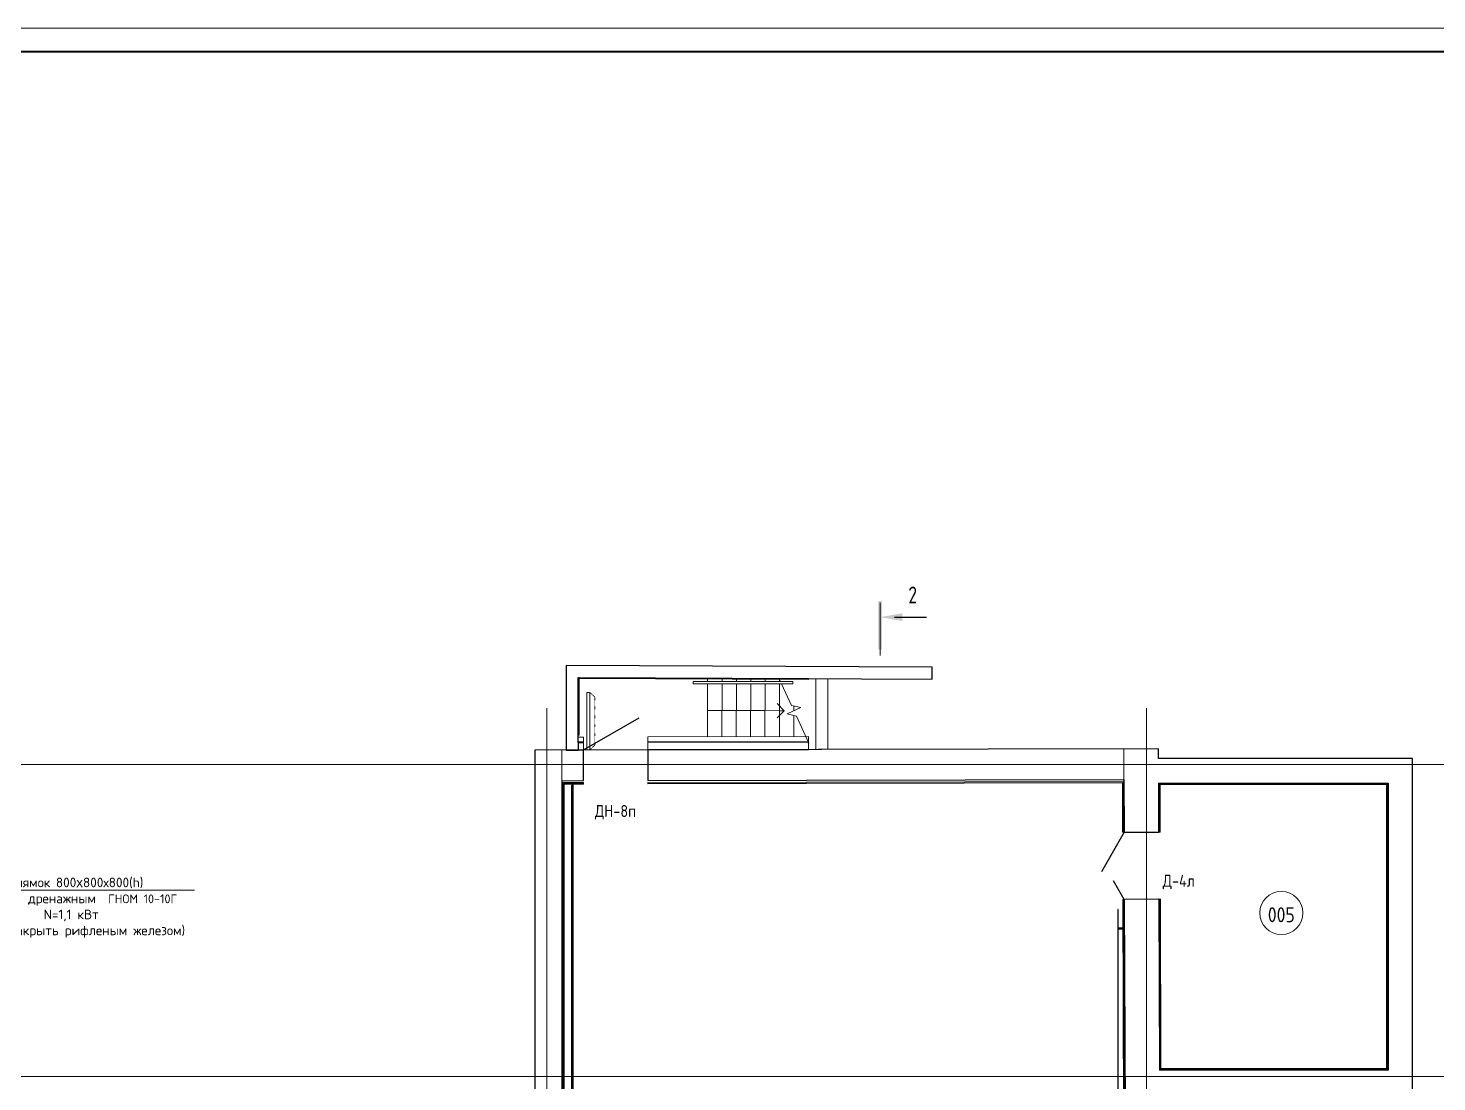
# Model space of a CAD drawing. Header units: millimetres. Extents: x -10178924 to 11692288, y -947381 to 58396.
# Drawn here: x 7242 to 36600, y 36432 to 58396 of the extents above; entities that cross this region are included whole.
import ezdxf
from ezdxf import colors
from ezdxf.entities.mleader import LeaderData, LeaderLine
from ezdxf.math import Vec2, Vec3

# ---------------------------------------------------------------- set-up
doc = ezdxf.new("R2010")
doc.units = ezdxf.units.MM
for name, pattern in [('ADSK_Линия сетки', [25, 20, -2.5, 0, -2.5]), ('ADSK_Пунктирная_п1', [0.53, 0, -0.53]), ('ADSK_Штрихпунктирная 2 точки_ш15 п1_5 п1_5 п1_5', [19.5, 15, -1.5, 0, -1.5, 0, -1.5])]:
    doc.linetypes.add(name, pattern=pattern)
for name, color, linetype, lineweight in [('_0', 7, 'Continuous', 25), ('Аннотация', 7, 'Continuous', 18), ('Выноски ВК', 7, 'Continuous', 0), ('Двери', 7, 'Continuous', 9), ('Лестницы', 7, 'Continuous', 9), ('Марки дверей', 7, 'Continuous', 20), ('Оси', 253, 'Continuous', 9), ('Перекрытие', 7, 'Continuous', 18), ('Разрезы', 7, 'Continuous', 9), ('Стены внутренние', 7, 'Continuous', 18), ('Стены несущие', 7, 'Continuous', 30), ('Стены отделка', 7, 'Continuous', 30), ('Стены перегородки', 7, 'Continuous', 30), ('Стены штриховка', 7, 'Continuous', 9), ('Стрелки вверх', 7, 'Continuous', 18), ('ШТРИХОВКА', 252, 'Continuous', 15)]:
    doc.layers.add(name, color=color, linetype=linetype, lineweight=lineweight)
doc.layers.add('PDF _Ramka', color=7, linetype='Continuous')
doc.layers.add('Линии', color=7, linetype='Continuous', lineweight=9, true_color=0x00a600)
doc.styles.add('GOST Common', font='GOST_Common.ttf', dxfattribs={"width": 0.9, "height": 350})
doc.styles.add('GOST Common_2', font='GOST_Common.ttf', dxfattribs={"width": 0.9, "height": 250})
doc.styles.add('GOST Common_3', font='GOST_Common.ttf', dxfattribs={"width": 0.8, "height": 350})
doc.styles.add('PDF ISOCPEUR', font='isocpeur.ttf')

# ---------------------------------------------------------------- blocks, each defined once
blk = doc.blocks.new('AC_Дверь_Двупольная_Стальная - 1400х1800Н Л нов Д4л_ост_алюм_EI30_-3156447-План подвала')
at = {"layer": 'Двери', "lineweight": 30}
for p, q in [((700, 360), (-123, 835)), ((-700, 360), (-310, 585))]:
    blk.add_line(p, q, dxfattribs=at)
blk = doc.blocks.new('AC_Дверь_Однопольная_Стальная - 1340Х2200h ДН-8п-2674032-План подвала')
at = {"layer": 'Двери', "lineweight": 30}
blk.add_line((-670, 320), (490, 990), dxfattribs=at)
blk = doc.blocks.new('Разрез - Номер вида сзади_3_5 мм-16063-План подвала')
at = {"layer": 'Разрезы'}
for points in [[(9.8, 0.4), (9.8, -0.39), (-0.33, -0.39), (-0.33, 0.4)], [(2.18, -4.67), (3, 0), (3.82, -4.67)]]:
    blk.add_hatch(color=256, dxfattribs=at).paths.add_polyline_path(points)
at = {"layer": 'Разрезы', "lineweight": 30}
blk.add_line((3, -3), (3, -9.66), dxfattribs=at)
blk = doc.blocks.new('оси')
at = {"layer": 'Оси', "linetype": 'ADSK_Линия сетки'}
for p, q in [((24550, -2196), (24550, 46378)), ((37050, -2196), (37050, 46378)), ((-3614, 45200), (62615, 45200)), ((-3614, 38700), (62615, 38700))]:
    blk.add_line(p, q, dxfattribs=at)
blk = doc.blocks.new('Подвал')
at = {"layer": 'Стены внутренние', "true_color": 0x0080ff}
for points in [[(18581, 25512), (18581, 42611), (18569, 42611), (18569, 25512)], [(18594, 25512), (18594, 42637), (18582, 42637), (18582, 25512)], [(29949, 20426), (29961, 20426), (29961, 40026), (29949, 40026), (29949, 21383)], [(29961, 39620), (30055, 39620), (30055, 39632), (29961, 39632)]]:
    blk.add_hatch(color=150, dxfattribs=at).paths.add_polyline_path(points)
at = {"layer": 'Лестницы'}
for p, q in [((21403, 44730), (21398, 43625)), ((21403, 44730), (21398, 43625)), ((21403, 44827), (21403, 44780)), ((21403, 44827), (21403, 44780)), ((21703, 44730), (21698, 43626)), ((21703, 44730), (21698, 43626)), ((21703, 44826), (21703, 44780)), ((21703, 44826), (21703, 44780)), ((22003, 44730), (21998, 43627)), ((22003, 44730), (21998, 43627)), ((22003, 44824), (22003, 44780)), ((22003, 44824), (22003, 44780)), ((22303, 44730), (22298, 43627)), ((22303, 44730), (22298, 43627)), ((22303, 44823), (22303, 44780)), ((22303, 44823), (22303, 44780)), ((22603, 44730), (22598, 43628)), ((22603, 44730), (22598, 43628)), ((22603, 44821), (22603, 44780)), ((22603, 44821), (22603, 44780)), ((22918, 44780), (22890, 44840)), ((22903, 44730), (22898, 43629)), ((22903, 44730), (22898, 43629)), ((22903, 44812), (22903, 44780)), ((22903, 44812), (22903, 44780)), ((23148, 44280), (22941, 44730)), ((23058, 44101), (23342, 44232)), ((23253, 44053), (23058, 44101)), ((23342, 44232), (23148, 44280)), ((23200, 44066), (23198, 43629)), ((23200, 44066), (23198, 43629)), ((23201, 44267), (23200, 44167)), ((23201, 44267), (23200, 44167)), ((23510, 43494), (23253, 44053)), ((23497, 43522), (23497, 43494)), ((23497, 43522), (23497, 43494)), ((23497, 43494), (23510, 43494))]:
    blk.add_line(p, q, dxfattribs=at)
at = {"layer": 'Линии', "color": 7, "lineweight": 18}
for p, q in [((23180, 44780), (21099, 44780)), ((21099, 44780), (21099, 44730)), ((21099, 44730), (23180, 44730)), ((23180, 44730), (23180, 44780))]:
    blk.add_line(p, q, dxfattribs=at)
at = {"layer": 'Линии', "color": 7, "linetype": 'ADSK_Штрихпунктирная 2 точки_ш15 п1_5 п1_5 п1_5'}
for p, q in [((18886, 43350), (18886, 44550)), ((18886, 44550), (18946, 44550)), ((18946, 44550), (18946, 43350)), ((18946, 43350), (18886, 43350))]:
    blk.add_line(p, q, dxfattribs=at)
at = {"layer": 'Линии', "color": 7, "linetype": 'ADSK_Пунктирная_п1', "ltscale": 0.5}
for p, q in [((19052, 44456), (18946, 44550)), ((19052, 43456), (19052, 44456)), ((18946, 43350), (19052, 43456))]:
    blk.add_line(p, q, dxfattribs=at)
at = {"layer": 'Линии', "color": 7}
blk.add_circle((33359, 39952), 450, dxfattribs=at)
at = {"layer": 'Перекрытие'}
blk.add_line((20156, 43353), (18816, 43350), dxfattribs=at)
at = {"layer": 'Разрезы', "lineweight": 20}
blk.add_line((24997, 46419), (24997, 45317), dxfattribs=at)
at = {"layer": 'Стены внутренние'}
for p, q in [((23655, 43360), (23655, 44836)), ((23905, 44835), (23905, 43361)), ((23655, 43360), (23780, 43360))]:
    blk.add_line(p, q, dxfattribs=at)
at = {"layer": 'Стены несущие'}
for p, q in [((18452, 45111), (18452, 43349)), ((26082, 45075), (18452, 45111)), ((26081, 44825), (26082, 45075)), ((18702, 43520), (18702, 44860)), ((18702, 44860), (26081, 44825)), ((18701, 43520), (18702, 43500)), ((18702, 43500), (18702, 43349)), ((18816, 43350), (17802, 43348)), ((17802, 43348), (17802, 25923)), ((18452, 43349), (18702, 43349)), ((18702, 43350), (18816, 43350)), ((18817, 42710), (18816, 43350)), ((30797, 43375), (20156, 43353)), ((20156, 43353), (23507, 43360)), ((20156, 43353), (20157, 42713)), ((30797, 43170), (30797, 43375)), ((36096, 43170), (30797, 43170)), ((36096, 36166), (36096, 43170)), ((18362, 42709), (18817, 42710)), ((18362, 42709), (18362, 23335)), ((18569, 42611), (18569, 24043)), ((18569, 42611), (18581, 42611)), ((18581, 42611), (18581, 24026)), ((18582, 42637), (18582, 24026)), ((18582, 42637), (18594, 42637)), ((18594, 42637), (18594, 24026)), ((20157, 42713), (30079, 42734)), ((30079, 42734), (30082, 41634)), ((30799, 42660), (35586, 42660)), ((30799, 42660), (30802, 41637)), ((35586, 42660), (35586, 36676)), ((30082, 41634), (30802, 41637)), ((30807, 40237), (30087, 40234)), ((30087, 40234), (30152, 20368)), ((30807, 40237), (30819, 36676)), ((29949, 40026), (29949, 20426)), ((29961, 40026), (29949, 40026)), ((29961, 20426), (29961, 40026)), ((30055, 39632), (29949, 39632)), ((29949, 39620), (30055, 39620)), ((30055, 39620), (30055, 39632)), ((35586, 36676), (30819, 36676))]:
    blk.add_line(p, q, dxfattribs=at)
at = {"layer": 'Стены отделка', "lineweight": 9}
for p, q in [((18722, 44860), (18702, 44860)), ((23503, 44837), (18722, 44860)), ((18722, 44840), (23503, 44817)), ((18722, 43659), (18722, 44840)), ((23503, 44817), (23503, 44837)), ((18816, 43520), (18701, 43520)), ((18702, 43659), (18722, 43659)), ((18816, 43500), (18816, 43520)), ((18816, 43350), (18816, 43500)), ((23497, 43530), (20156, 43523)), ((20156, 43523), (20156, 43503)), ((20156, 43503), (20156, 43353)), ((23497, 43510), (23497, 43530)), ((23506, 43510), (23497, 43510)), ((23507, 43360), (23506, 43510)), ((18817, 42670), (18362, 42669)), ((18362, 42649), (18382, 42649)), ((18382, 42649), (18382, 23335)), ((18402, 42649), (18402, 23335)), ((18414, 42637), (18818, 42638)), ((18414, 42637), (18414, 23335)), ((18818, 42650), (18817, 42670)), ((18818, 42638), (18818, 42650)), ((30069, 42694), (20157, 42673)), ((20157, 42673), (20158, 42653)), ((20158, 42641), (30047, 42662)), ((20158, 42653), (20158, 42641)), ((30047, 42662), (30050, 41634)), ((30059, 42674), (30069, 42674)), ((30059, 42588), (30059, 42674)), ((30079, 42588), (30059, 42588)), ((30069, 42674), (30069, 42694)), ((30082, 41634), (30079, 42588)), ((30799, 42660), (30799, 42640)), ((35576, 42640), (30819, 42640)), ((30834, 41637), (30831, 42628)), ((30831, 42628), (35554, 42628)), ((35554, 42628), (35554, 36708)), ((35566, 36696), (35566, 42660)), ((35576, 42640), (35576, 42660)), ((30050, 41634), (30082, 41634)), ((30802, 41637), (30834, 41637)), ((30087, 40234), (30055, 40234)), ((30055, 40234), (30120, 20400)), ((30152, 20368), (30087, 40234)), ((30839, 40237), (30807, 40237)), ((30851, 36708), (30839, 40237)), ((35554, 36708), (30851, 36708)), ((30819, 36696), (30839, 36696)), ((30819, 36696), (30819, 36676)), ((30819, 36696), (35566, 36696)), ((30839, 36696), (30839, 36696)), ((35566, 36676), (35566, 36678)), ((35566, 36678), (35586, 36678))]:
    blk.add_line(p, q, dxfattribs=at)
at = {"layer": 'Стены перегородки', "lineweight": 18}
for p, q in [((18815, 43620), (18701, 43620)), ((18701, 43620), (18702, 43500)), ((18702, 43500), (18816, 43500)), ((18816, 43500), (18815, 43620)), ((23506, 43630), (20155, 43623)), ((20155, 43623), (20156, 43503)), ((20156, 43503), (23506, 43510)), ((23506, 43510), (23506, 43630))]:
    blk.add_line(p, q, dxfattribs=at)
at = {"layer": 'Стены штриховка'}
for p, q in [((18702, 43500), (18816, 43500)), ((20156, 43503), (23497, 43510)), ((18362, 43349), (18362, 42709)), ((30079, 42734), (30077, 43374)), ((18818, 42650), (18402, 42649)), ((18412, 42639), (18818, 42640)), ((18412, 23335), (18412, 42639)), ((30059, 42674), (20158, 42653)), ((20158, 42643), (30049, 42664)), ((30049, 42664), (30052, 41634)), ((30059, 42588), (30062, 41634)), ((30822, 41637), (30819, 42640)), ((30832, 41637), (30829, 42630)), ((30829, 42630), (35556, 42630)), ((35556, 42630), (35556, 36706)), ((30057, 40234), (30122, 20398)), ((30067, 40234), (30132, 20398)), ((30839, 36696), (30827, 40237)), ((30849, 36706), (30837, 40237)), ((35556, 36706), (30849, 36706))]:
    blk.add_line(p, q, dxfattribs=at)
at = {"layer": 'Стрелки вверх'}
for p, q in [((21400, 44175), (21700, 44174)), ((21700, 44174), (22000, 44173)), ((22000, 44173), (22300, 44171)), ((22300, 44171), (22600, 44170)), ((22600, 44170), (22900, 44168)), ((23000, 44168), (22850, 44018)), ((23000, 44168), (22851, 44318)), ((22900, 44168), (23000, 44168))]:
    blk.add_line(p, q, dxfattribs=at)
at = {"layer": 'Двери', "color": 8, "true_color": 0x7f7f7f}
for name, p, rotation in [('AC_Дверь_Однопольная_Стальная - 1340Х2200h ДН-8п-2674032-План подвала', (19487, 43031), 0.1225187288004352), ('AC_Дверь_Двупольная_Стальная - 1400х1800Н Л нов Д4л_ост_алюм_EI30_-3156447-План подвала', (30445, 40936), 90.18900695453367)]:
    blk.add_blockref(name, p, dxfattribs=dict(at, rotation=rotation))
at = {"layer": 'Разрезы', "lineweight": 50, "extrusion": (0, 0, -1), "xscale": 99.99999999999993, "yscale": 99.99999999999993, "zscale": 99.99999999999993, "rotation": 270}
blk.add_blockref('Разрез - Номер вида сзади_3_5 мм-16063-План подвала', (-24997, 46419), dxfattribs=at)
at = {"layer": 'ШТРИХОВКА'}
blk.add_blockref('оси', (-6500, -2155), dxfattribs=at)
at = {"layer": 'Аннотация', "lineweight": 9, "insert": (33359, 39915), "char_height": 312.5, "width": 520.21, "attachment_point": 5, "line_spacing_factor": 1.022766, "style": 'GOST Common'}
blk.add_mtext('005', dxfattribs=at)
at = {"layer": 'Марки дверей', "lineweight": 9, "char_height": 250, "attachment_point": 5, "line_spacing_factor": 1.022766, "style": 'GOST Common_2'}
for s, insert, width in [('\\pxqc,t1.8,3.6,5.4,7.2,9,10.8,12.6,14.4,16.2,18,19.8,21.6,23.4,25.2,27,28.8,30.6,32.4,34.2,36,37.8,39.6,41.4,43.2,45,46.8,48.6,50.4,52.2,54,55.8,57.6;{ДН-8п}', (19483, 42051), 869.4), ('\\pxqc,t1.8,3.6,5.4,7.2,9,10.8,12.6,14.4,16.2,18,19.8,21.6,23.4,25.2,27,28.8,30.6,32.4,34.2,36,37.8,39.6,41.4,43.2,45,46.8,48.6,50.4,52.2,54,55.8,57.6;{Д-4л}', (31220, 40597), 708.3)]:
    blk.add_mtext(s, dxfattribs=dict(at, insert=insert, width=width))
at = {"layer": 'Разрезы', "insert": (25677, 46581), "char_height": 350, "width": 206.4, "attachment_point": 5, "line_spacing_factor": 1.022766, "style": 'GOST Common_3'}
blk.add_mtext('\\pxqc,t2.90286,5.80571,8.70857,11.61143,14.51429,17.41714,20.32,23.22286,26.12571,29.02857,31.93143,34.83429,37.73714,40.64,43.54286,46.44571,49.34857,52.25143,55.15429,58.05714,60.96,63.86286,66.76571,69.66857,72.57143,75.47429,78.37714,81.28,84.18286,87.08571,89.98857,92.89143;{2}', dxfattribs=at)
blk = doc.blocks.new('_None')
blk = doc.blocks.new('Рамка')
at = {"layer": 'PDF _Ramka', "lineweight": 20}
blk.add_lwpolyline([(100287, -596749), (100287, -512657), (-18603, -512657), (-18603, -596749)], close=True, dxfattribs=at)
at = {"layer": 'PDF _Ramka', "lineweight": 40}
blk.add_lwpolyline([(99787, -513153), (-16604, -513153), (-16604, -596246), (99787, -596246)], close=True, dxfattribs=at)

msp = doc.modelspace()

# ---------------------------------------------------------------- block references
at = {"layer": '_0'}
msp.add_blockref('Рамка', (0, 571053), dxfattribs=at)
at = {"layer": 'ШТРИХОВКА'}
msp.add_blockref('Подвал', (0, 0), dxfattribs=at)

# ---------------------------------------------------------------- leaders
at = {"layer": 'Выноски ВК', "ltscale": 50}
ml = msp.add_multileader_mtext('Standard', dxfattribs=at)
ml.set_content('\\A1;Приямок{\\Fisocp3|c204; }800{\\fArial|b0|i0|c204|p34;х}800х800(h)\\P{\\fArial|b0|i0|c204|p34;с\\Fisocp3|c204; }насосом дренажным {\\A0; \\H0.91667x;ГНОМ 10-10Г\\A1;\\H1.09091x; \\PN=1,1 кВт \\P (1 раб)\\Fisocp3|c204; \\fISOCPEUR|b0|i0|c204|p34;(закрыть рифленым железом)}', color=256, style='PDF ISOCPEUR')
ml.set_leader_properties(color=256, linetype='ByLayer', lineweight=-1)
ml.set_arrow_properties(name='NONE')
ml.build(insert=Vec2(0, 0))
ml.multileader.update_dxf_attribs({"text_left_attachment_type": 6, "text_right_attachment_type": 6, "dogleg_length": 100, "arrow_head_size": 300})
ctx = ml.context
ctx.base_point, ctx.char_height, ctx.arrow_head_size, ctx.landing_gap_size, ctx.plane_origin = Vec3(5799.1, 40428.3), 200, 300, 0, Vec3(-5904.2, 40346)
ctx.left_attachment, ctx.right_attachment, ctx.text_align_type = 6, 6, 1
notes = []
notes.append((ctx, [(0, (1, 1, 0), (5699.1, 40428.3), (1, 0), 100, [(1, [(-491.5, 37674.3)], 0, [])])]))
ctx.mtext.insert, ctx.mtext.width, ctx.mtext.alignment, ctx.mtext.flow_direction = Vec3(8139.1, 40688.3), 4862.045, 2, 5
for ctx, leaders in notes:
    for number, flags, end, landing, length, lines in leaders:
        leader = LeaderData()
        leader.index, (leader.has_last_leader_line, leader.has_dogleg_vector, leader.attachment_direction) = number, flags
        leader.last_leader_point, leader.dogleg_vector, leader.dogleg_length = Vec3(end), Vec3(landing), length
        for number, points, colour, breaks in lines:
            line = LeaderLine()
            line.index, line.vertices, line.color, line.breaks = number, Vec3.list(points), colors.encode_raw_color(colour), breaks
            leader.lines.append(line)
        ctx.leaders.append(leader)

doc.saveas('drawing.dxf')
